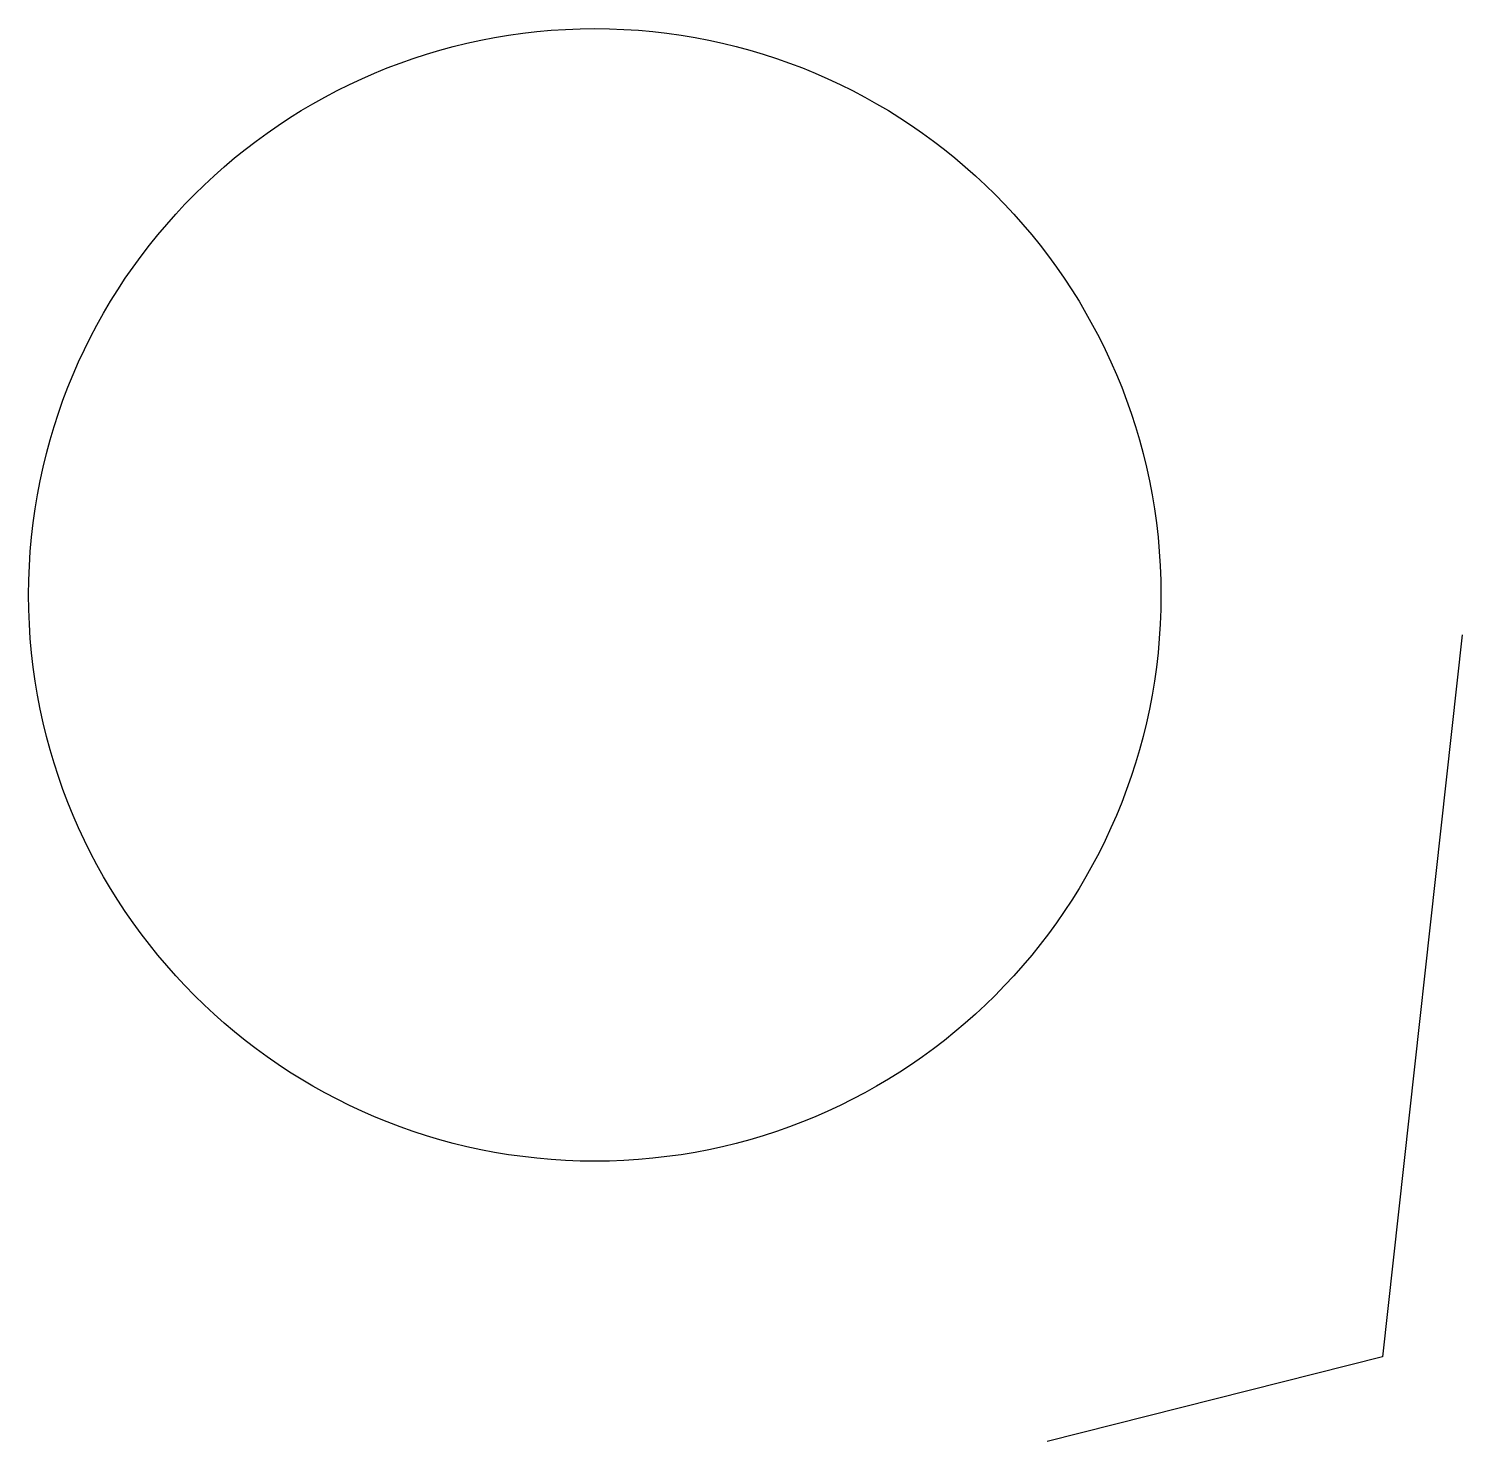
# Model space of a CAD drawing. Header units: millimetres. Extents: x 616 to 2861, y 1426 to 3638.
import ezdxf

# ---------------------------------------------------------------- set-up
doc = ezdxf.new("R2010")
doc.units = ezdxf.units.MM

msp = doc.modelspace()

# ---------------------------------------------------------------- linework, layer by layer
for p, q in [((2861.4, 2689), (2736.5, 1558.1)), ((2736.5, 1558.1), (2211.4, 1425.9))]:
    msp.add_line(p, q)
msp.add_circle((1502.6, 2751.4), 886.8)

doc.saveas('drawing.dxf')
